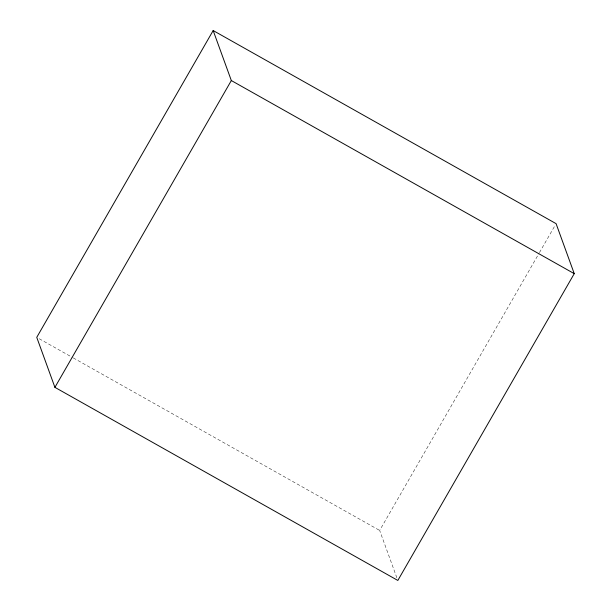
<?xml version="1.0" encoding="UTF-8"?>
<svg xmlns="http://www.w3.org/2000/svg" width="611" height="611" viewBox="0 0 611 611"><rect width="100%" height="100%" fill="white"/><g stroke="black" fill="none" stroke-linecap="round" stroke-linejoin="round"><path stroke-width="0.46" stroke-dasharray="3.06 2.29" d="M396.852 577.769L379.668 530.447L538.971 253.42M539.444 252.587L555.139 225.299M39.249 338.754L72.457 357.45M73.289 357.916L379.668 530.447"/><path stroke-width="0.92" d="M213.17 30.55L36.752 337.348L54.914 387.351L397.83 580.45L574.248 273.652L556.086 223.649L213.17 30.55L231.332 80.553L574.248 273.652M54.914 387.351L231.332 80.553"/></g></svg>
